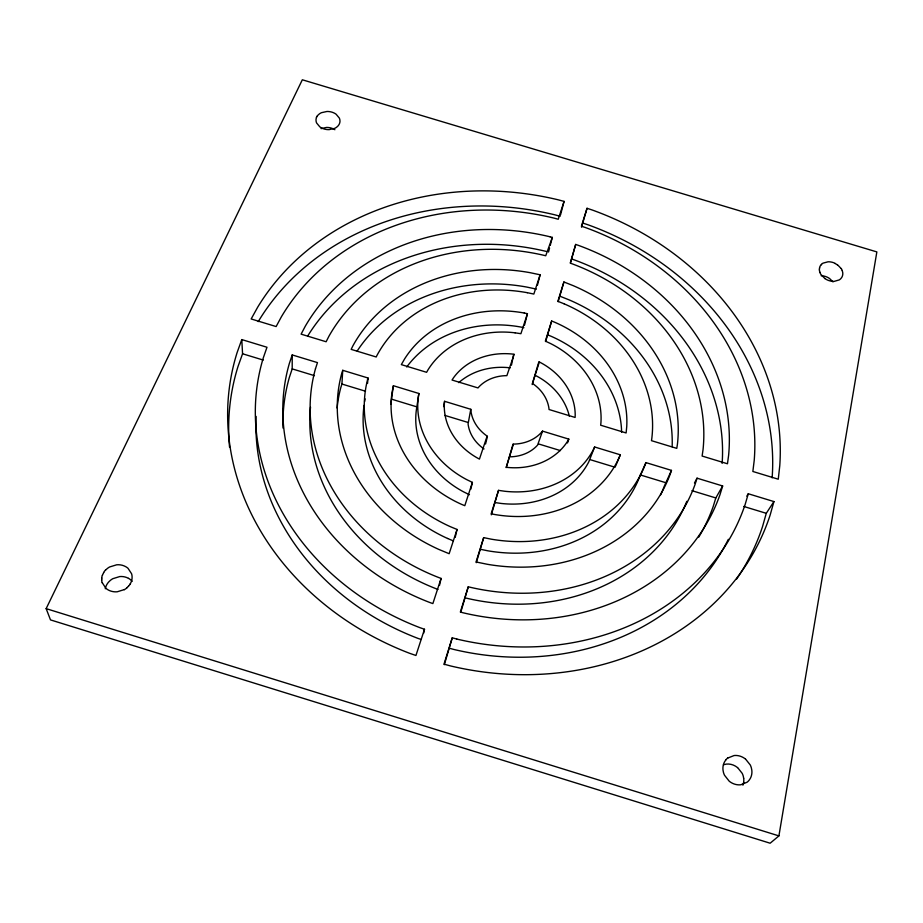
<?xml version="1.0" encoding="UTF-8"?>
<svg xmlns="http://www.w3.org/2000/svg" width="923" height="923" viewBox="0 0 923 923"><rect width="100%" height="100%" fill="white"/><g stroke="black" fill="none" stroke-linecap="round" stroke-linejoin="round"><path stroke-width="1.38" d="M283.003 428.041A221.658 190.957 14.7 0 1 289.418 377.195L292.199 368.888L292.222 354.928L317.466 362.612L315.481 368.762M337.114 408.035A169.278 145.638 14.7 0 1 340.725 387.902L341.925 384.037L342.733 370.308L368.023 378.003L367.539 383.449M101.853 578.086L101.807 579.979M444.574 401.309L444.355 403.732A66.041 56.395 14.7 0 0 479.441 459.1L487.136 436.106A39.62 33.828 14.7 0 1 470.915 410.804L470.788 409.293L444.574 401.309L443.617 406.616M390.787 404.228L393.394 385.733L418.915 393.498L416.458 409.281A91.019 78.201 14.7 0 0 463.923 492.028L469.461 494.728M778.908 835.892L876.85 251.91L302.329 79.782L46.15 608.638L50.5 619.898L770.151 843.218L778.908 835.892L46.15 608.638M418.915 393.498L418.454 395.921A92.473 78.997 14.7 0 0 466.761 479.648L472.403 482.383L470.776 489.248M393.394 385.733L392.125 392.044A118.94 101.645 14.7 0 0 461.569 504.362L464.8 505.689L472.403 482.383M484.021 448.936A38.997 33.482 14.7 0 1 468.076 423.934L470.788 409.293M423.634 633.224L424.499 629.255L420.034 627.709A251.921 215.994 14.7 0 1 263.297 357.87L266.989 347.256L241.791 339.583L237.165 352.413A278.7 239.172 14.7 0 0 409.489 653.253L415.938 655.48L424.499 629.255M439.498 585.436L441.079 578.421L440.456 578.202A198.572 169.982 14.7 0 1 315.47 368.762M455.224 537.324L457.047 529.456L450.205 526.618A145.43 124.34 14.7 0 1 367.562 379.641M485.567 443.998L487.436 436.291M511.457 365.185L513.684 354.19A66.041 56.395 14.7 0 0 453.366 377.992L452.039 380.034L477.999 387.925L479.014 386.783A39.62 33.828 14.7 0 1 506.865 375.649L514.192 354.27M524.529 325.138L527.437 313.693L524.287 313.024M537.44 285.207L540.117 274.8L530.229 272.7A171.99 147.126 14.7 0 0 352.955 345.733L351.155 349.367L376.203 356.982L376.942 355.459A145.43 124.34 14.7 0 1 527.31 292.695M548.527 252.025L549.554 248.045M550.246 245.38L552.312 237.407L550.131 236.819M560.526 214.921L564.068 201.387L558.68 199.933A278.7 239.172 14.7 0 0 257.702 307.151L251.16 318.966L276.127 326.557L281.411 316.751A251.921 215.994 14.7 0 1 554.435 218.209L558.242 219.247L564.068 201.387M444.332 664.675L452.247 637.816L456.816 639.062M460.75 612.307L468.261 586.786L468.896 586.959A198.572 169.982 14.7 0 0 695.088 484.367L697.05 478.172L722.651 485.959L720.055 494.486A225.212 192.93 14.7 0 1 462.919 612.745L460.346 612.03L468.261 586.786M476.314 562.672L483.687 537.624L490.978 539.124A145.43 124.34 14.7 0 0 645.35 464.223L645.915 462.596L671.471 470.384L670.179 474.284A171.99 147.126 14.7 0 1 487.275 564.276L476.049 561.969L483.687 537.624M491.313 514.838L498.524 490.367L504.754 491.255A92.473 78.997 14.7 0 0 593.581 449.236L594.62 446.986L620.325 454.808L615.641 466.023M506.139 467.592L513.407 444.101A39.62 33.828 14.7 0 0 541.536 432.299L542.528 431.122L568.822 439.129L567.507 442.936M746.834 496.136L748.276 493.759L773.924 501.57L770.22 514.815A278.7 239.172 14.7 0 1 450.574 665.945L443.986 664.156L452.247 637.816M532.156 384.591L539.344 361.978A66.041 56.395 14.7 0 1 575.202 415.027L575.11 417.45L549.058 409.524L548.897 408.035A39.62 33.828 14.7 0 0 532.433 383.414L538.882 361.758M545.655 341.545L551.666 321.019L554.642 322.208A118.94 101.645 14.7 0 1 626.74 426.576L626.117 432.956L600.665 425.215L600.931 422.78A92.473 78.997 14.7 0 0 550.673 343.598L545.355 341.106L551.666 321.019M558.161 301.683L563.918 281.977L573.298 285.692A171.99 147.126 14.7 0 1 677.413 444.344L676.778 448.359L651.465 440.663L651.742 438.99A145.43 124.34 14.7 0 0 564.045 303.794M773.924 501.57L766.275 513.315L762.583 526.422A274.281 236.703 14.7 0 1 736.669 578.998M570.322 262.917L575.687 244.445L577.844 245.16A225.212 192.93 14.7 0 1 728.639 455.062L727.474 463.773L702.115 456.054L703.038 449.709A198.572 169.982 14.7 0 0 570.414 263.182L575.687 244.445M581.525 227.185L587.04 208.286L592.335 210.04A278.7 239.172 14.7 0 1 779.762 465.734L778.262 479.21L752.856 471.48L754.218 460.392A251.921 215.994 14.7 0 0 585.147 227.45L581.409 226.204L587.04 208.286M748.276 493.759L745.103 504.639A251.921 215.994 14.7 0 1 456.816 639.062M367.539 379.641L368.023 378.003M722.651 485.959L715.821 497.947L713.237 506.381A221.658 190.957 14.7 0 1 698.769 537.105M342.733 370.308L341.522 374.207A171.99 147.126 14.7 0 0 438.598 549.323L449.143 553.708L457.047 529.456M509.508 456.816L509.865 456.827A38.997 33.482 14.7 0 0 537.59 445.105L542.528 431.122M498.524 490.367L491.174 513.765L494.601 514.48A118.94 101.645 14.7 0 0 617.66 460.727L620.325 454.808M513.038 444.101L506.312 467.303A66.041 56.395 14.7 0 0 567.587 441.252L568.822 439.129M563.918 281.977L557.85 301.313L564.057 303.782M441.079 578.421L432.875 603.573L430.349 602.707A225.212 192.93 14.7 0 1 289.395 363.316L292.222 354.928M527.437 313.693L520.907 333.699L515.08 332.822M540.117 274.8L533.84 294.068L527.287 292.683M552.312 237.407L545.735 255.752A198.572 169.982 14.7 0 0 329.038 336.041L326.119 341.752L301.106 334.149L305.19 326.384A225.212 192.93 14.7 0 1 550.108 236.807M671.471 470.384L664.179 486.467A169.278 145.638 14.7 0 1 660.718 494.774M645.915 462.596L639.754 476.545A143.146 123.082 14.7 0 1 487.667 550.777L480.502 549.3M241.791 339.583L242.564 353.774L238.019 366.477A274.281 236.703 14.7 0 0 229.55 447.17M495.155 502.585L501.293 503.462A91.019 78.201 14.7 0 0 588.805 461.8L594.62 446.986M694.477 483.006L697.05 478.172M725.801 759.998L724.705 761.579A15.541 13.741 48.3 0 0 723.286 765.179A15.356 13.58 48.3 0 0 722.974 767.163A15.541 13.741 48.3 0 0 723.032 770.22L723.424 772.274A15.599 13.799 48.3 0 0 724.532 775.262L729.182 781.158A15.264 13.499 48.3 0 0 731.858 782.958A15.276 13.51 48.3 0 0 737.812 784.792A15.264 13.499 48.3 0 0 740.834 784.758L747.065 782.231A15.599 13.799 48.3 0 0 749.107 780.223L750.191 778.631A15.541 13.741 48.3 0 0 751.576 774.997A15.356 13.58 48.3 0 0 751.876 773.001A15.541 13.741 48.3 0 0 751.772 769.944L751.357 767.901A15.599 13.799 48.3 0 0 750.237 764.936L745.588 759.121M820.697 265.432L821.528 264.44M128.435 586.313L126.947 587.755M105.557 570.172L107.056 568.741A15.449 13.487 -17.4 0 1 109.652 566.953L116.713 564.795A15.114 13.187 -17.3 0 1 125.551 566.595A15.114 13.187 -17.3 0 1 128.009 568.291L131.574 573.725A15.449 13.487 -17.4 0 1 132.081 576.471L132.058 578.352A15.391 13.43 -17.4 0 1 131.47 581.167A15.218 13.28 -17.4 0 1 130.247 583.867M727.855 758.014L734.05 755.556A15.253 13.499 48.3 0 1 737.039 755.533A15.276 13.51 48.3 0 1 742.9 757.345A15.253 13.499 48.3 0 1 745.484 759.087M124.351 589.578L117.244 591.781A15.114 13.187 -17.4 0 1 111.06 591.147A15.126 13.199 -17.4 0 1 105.868 588.274L102.291 582.748M321.054 128.643L326.442 127.443A11.676 8.872 5.3 0 1 333.468 128.955M723.494 764.752L726.297 764.106A14.987 13.303 49 0 1 737.523 767.578M536.436 289.118L526.698 287.053A169.278 145.638 14.7 0 0 357.201 350.994M523.883 327.688L520.78 327.03A117.071 100.619 14.7 0 0 406.731 366.973M560.169 216.27L554.861 214.828A274.281 236.703 14.7 0 0 258.221 321.631M465.273 597.873L465.896 598.046A195.445 168.251 14.7 0 0 686.793 501.339M449.478 648.258L453.954 649.48A247.929 213.767 14.7 0 0 728.351 539.309M242.564 353.774L263.24 360.062M292.199 368.888L314.443 375.661M341.925 384.037L365.508 391.225M391.779 399.232L416.908 406.881M444.874 415.408L467.961 422.434M538.559 443.94L560.353 450.586M589.832 459.562L615.122 467.269M640.308 474.941L665.46 482.602M691.95 490.678L715.821 497.947M743.696 506.439L766.275 513.315M582.817 223.078L588.032 224.797A274.281 236.703 14.7 0 1 772.136 477.86M571.556 258.959L573.679 259.675A221.658 190.957 14.7 0 1 722.132 463.404M421.107 639.466L417.807 638.324A247.929 213.767 14.7 0 1 256.109 416.411M559.88 296.202L569.122 299.871A169.278 145.638 14.7 0 1 672.152 446.744M547.743 334.911L550.673 336.087A117.071 100.619 14.7 0 1 621.629 432.31M447.574 538.478L453.181 540.809M535.075 375.28L535.536 375.499A65.002 55.83 14.7 0 1 569.376 416.261M837.369 264.613L841.245 268.639M824.839 278.527L820.951 274.466A12.195 9.23 25.1 0 1 819.878 272.435M737.627 767.601L742.184 773.336A15.322 13.603 49 0 1 743.28 776.255L743.673 778.274M132.151 581.34L130.847 580.002A14.849 13.014 -18 0 0 128.505 578.352M832.996 281.896L829.592 278.538A11.814 9.011 25.3 0 0 825.139 276.381A11.803 8.999 25.3 0 0 821.158 275.758M842.226 270.647L842.618 272.008A12.195 9.23 25.1 0 1 842.78 274.016A12.057 9.126 25.1 0 1 842.595 275.331A12.195 9.23 25.1 0 1 841.58 277.673L840.761 278.688A12.241 9.265 25.1 0 1 839.18 279.934L834.254 281.353A11.976 9.068 25.1 0 1 831.842 281.261A11.987 9.08 25.1 0 1 824.885 278.55M819.982 272.447L819.612 271.085M437.94 589.439A195.445 168.251 14.7 0 1 310.52 407.089M126.889 587.882A15.449 13.487 -17.4 0 1 124.293 589.693M128.424 578.329A14.849 13.014 -18 0 0 119.748 576.563L112.814 578.698A15.183 13.303 -18 0 0 110.264 580.463L108.787 581.882A15.126 13.257 -18 0 0 106.526 585.136A14.953 13.095 -18 0 0 105.776 586.924A15.126 13.257 -18 0 0 105.291 588.77M130.235 583.878A15.391 13.43 -17.4 0 1 128.424 586.324M102.141 582.748A15.391 13.43 -17.4 0 1 101.657 579.99M101.715 578.063A15.391 13.43 -17.4 0 1 102.338 575.248M103.595 572.56A15.391 13.43 -17.4 0 1 105.418 570.126M102.476 575.271A15.218 13.28 -17.4 0 1 103.734 572.595M524.287 313.024A118.94 101.645 14.7 0 0 404.528 359.047L401.332 364.62L426.611 372.304L427.811 370.158A92.473 78.997 14.7 0 1 515.08 332.822M447.586 538.478A143.146 123.082 14.7 0 1 364.031 405.347M364.585 401.678A143.146 123.082 14.7 0 1 365.104 398.851M307.671 336.064A221.658 190.957 14.7 0 1 546.347 251.437M725.824 759.871A15.599 13.799 48.3 0 1 727.878 757.898M458.789 382.641A65.002 55.83 14.7 0 1 510.269 367.839M316.543 117.417A12.068 9.092 5.4 0 0 316.012 119.886L316.093 121.167A12.103 9.126 5.4 0 0 316.647 123.036L319.82 126.855A11.849 8.93 5.4 0 0 329.073 129.635L334.564 128.412A12.103 9.126 5.4 0 0 336.503 127.293L337.599 126.37A12.068 9.092 5.4 0 0 339.191 124.236A11.918 8.988 5.4 0 0 339.676 123.024A12.068 9.092 5.4 0 0 339.976 121.155L339.872 119.898A12.103 9.126 5.4 0 0 339.295 118.029L336.134 114.244A11.861 8.942 5.4 0 0 331.865 112.145A11.861 8.942 5.4 0 0 329.442 111.625A11.849 8.93 5.4 0 0 326.938 111.487L321.481 112.687A12.103 9.126 5.4 0 0 319.531 113.794L318.435 114.694A12.068 9.092 5.4 0 0 317.143 116.252M316.427 117.394A12.068 9.092 5.4 0 1 317.039 116.229M841.268 268.558A12.241 9.265 25.1 0 1 842.238 270.566M819.497 271.05A12.195 9.23 25.1 0 1 819.359 269.02M819.555 267.716A12.195 9.23 25.1 0 1 820.593 265.386M821.435 264.37A12.195 9.23 25.1 0 1 823.016 263.147L828.023 261.809A11.976 9.068 25.1 0 1 835.13 263.332M743.684 778.308A15.322 13.603 49 0 1 743.661 782.323M742.911 785.185A15.322 13.603 49 0 0 743.476 783.315A15.091 13.395 49 0 0 743.65 782.266M333.526 128.966A11.676 8.872 5.3 0 1 334.876 129.728M835.119 263.563A11.987 9.08 25.1 0 1 837.299 264.832M819.474 269.055A12.057 9.126 25.1 0 1 819.659 267.762"/></g></svg>
